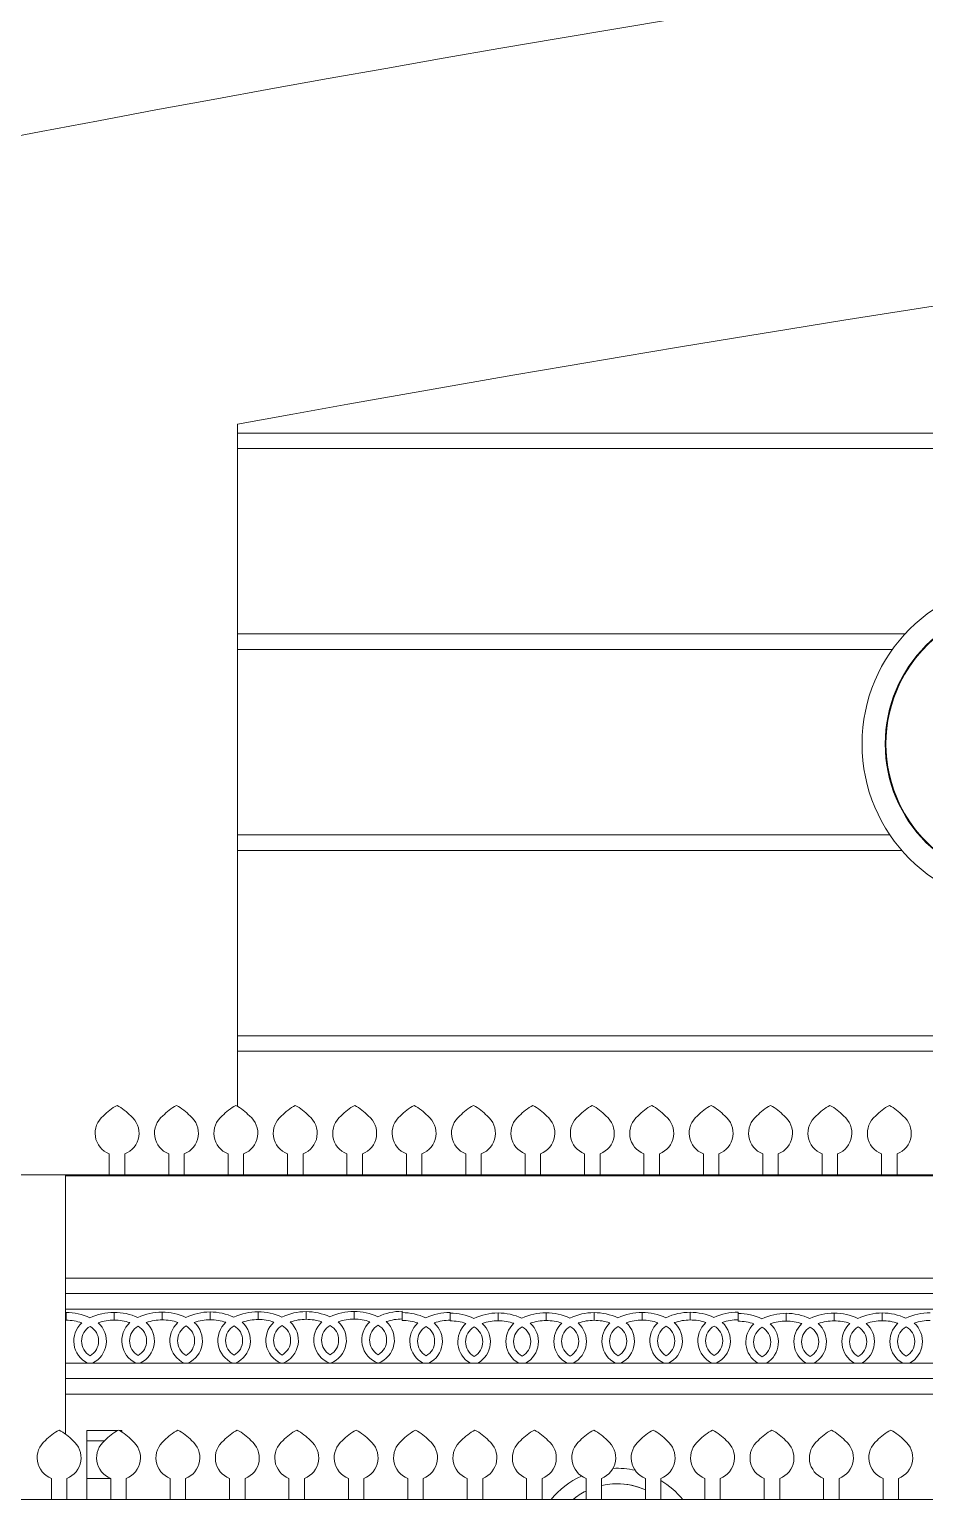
# Model space of a CAD drawing. Header units: inches. Extents: x -6210 to 141093, y -2740 to 21225.
# Drawn here: x 93555.3 to 93671.2, y 3374.3 to 3564.6 of the extents above; entities that cross this region are included whole.
import ezdxf

# ---------------------------------------------------------------- set-up
doc = ezdxf.new("R2010")
doc.units = ezdxf.units.IN
doc.header["$LTSCALE"] = 100
doc.header["$MEASUREMENT"] = 0
doc.layers.add('car area', color=53, linetype='Continuous')

msp = doc.modelspace()

# ---------------------------------------------------------------- linework, layer by layer
at = {"layer": 'car area', "linetype": 'Continuous', "lineweight": 0, "extrusion": (0, 1, 0)}
for p, q in [((93582.28068, 3513.46498), (93582.28068, 3425.20268)), ((93754.13917, 3512.33662), (93582.28068, 3512.33662)), ((93754.13917, 3510.33662), (93582.28068, 3510.33662)), ((93668.63708, 3486.33662), (93582.28068, 3486.33662)), ((93667.00906, 3484.33662), (93582.28068, 3484.33662)), ((93667.98603, 3479.97169), (93667.98603, 3480.16826)), ((93667.98603, 3464.0405), (93667.98603, 3464.23655)), ((93666.68559, 3460.33662), (93582.28068, 3460.33662)), ((93668.22155, 3458.33662), (93582.28068, 3458.33662)), ((93701.78582, 3434.33662), (93582.28068, 3434.33662)), ((93701.76835, 3432.33662), (93582.28068, 3432.33662)), ((93565.67353, 3416.33674), (93565.67353, 3419.08235)), ((93567.67353, 3419.08235), (93567.67353, 3416.33674)), ((93573.36103, 3416.33686), (93573.36103, 3419.08247)), ((93575.36103, 3419.08247), (93575.36103, 3416.33686)), ((93581.04853, 3416.33675), (93581.04853, 3419.08236)), ((93583.04853, 3419.08236), (93583.04853, 3416.33675)), ((93588.73603, 3416.33676), (93588.73603, 3419.08237)), ((93590.73603, 3419.08237), (93590.73603, 3416.33676)), ((93596.42353, 3416.33676), (93596.42353, 3419.08237)), ((93598.42353, 3419.08237), (93598.42353, 3416.33676)), ((93604.11103, 3416.33688), (93604.11103, 3419.08249)), ((93606.11103, 3419.08249), (93606.11103, 3416.33689)), ((93611.79853, 3416.33701), (93611.79853, 3419.08262)), ((93613.79853, 3419.08262), (93613.79853, 3416.33701)), ((93619.48603, 3416.33713), (93619.48603, 3419.08274)), ((93621.48603, 3419.08274), (93621.48603, 3416.33713)), ((93627.17353, 3416.33725), (93627.17353, 3419.08286)), ((93629.17353, 3419.08286), (93629.17353, 3416.33725)), ((93634.86103, 3416.33737), (93634.86103, 3419.08298)), ((93636.86103, 3419.08298), (93636.86103, 3416.33737)), ((93642.54853, 3416.3368), (93642.54853, 3419.08241)), ((93644.54853, 3419.08241), (93644.54853, 3416.3368)), ((93650.23603, 3416.33692), (93650.23603, 3419.08253)), ((93652.23603, 3419.08253), (93652.23603, 3416.33692)), ((93657.92353, 3416.33704), (93657.92353, 3419.08265)), ((93659.92353, 3419.08265), (93659.92353, 3416.33704)), ((93665.61103, 3416.33681), (93665.61103, 3419.08242)), ((93667.61103, 3419.08242), (93667.61103, 3416.33681)), ((93559.98603, 3416.33662), (93541.98603, 3416.33662)), ((93559.98603, 3382.82663), (93559.98603, 3416.33662)), ((94047.59647, 3416.33662), (93559.98603, 3416.33662)), ((93764.18042, 3416.22445), (93559.98603, 3416.22445)), ((93567.67353, 3416.33674), (93565.67353, 3416.33674)), ((93575.36103, 3416.33686), (93573.36103, 3416.33686)), ((93583.04853, 3416.33675), (93581.04853, 3416.33675)), ((93582.28068, 3416.33675), (93582.28068, 3416.33662)), ((93590.73603, 3416.33676), (93588.73603, 3416.33676)), ((93598.42353, 3416.33676), (93596.42353, 3416.33676)), ((93606.11103, 3416.33689), (93604.11103, 3416.33688)), ((93613.79853, 3416.33701), (93611.79853, 3416.33701)), ((93621.48603, 3416.33713), (93619.48603, 3416.33713)), ((93629.17353, 3416.33725), (93627.17353, 3416.33725)), ((93636.86103, 3416.33737), (93634.86103, 3416.33737)), ((93644.54853, 3416.3368), (93642.54853, 3416.3368)), ((93652.23603, 3416.33692), (93650.23603, 3416.33692)), ((93659.92353, 3416.33704), (93657.92353, 3416.33704)), ((93667.61103, 3416.33681), (93665.61103, 3416.33681)), ((93559.98603, 3402.99292), (93764.18042, 3402.99292)), ((93559.98603, 3400.99292), (93870.53764, 3400.99292)), ((93870.51779, 3398.99292), (93559.98603, 3398.99292)), ((93560.07672, 3397.5451), (93560.07672, 3398.54236)), ((93566.28882, 3398.56561), (93566.28882, 3397.56835)), ((93566.28882, 3397.56835), (93566.28882, 3398.56561)), ((93572.50092, 3398.58887), (93572.50092, 3397.59161)), ((93572.50092, 3397.59161), (93572.50092, 3398.58887)), ((93578.71302, 3398.61213), (93578.71302, 3397.61487)), ((93578.71302, 3397.61487), (93578.71302, 3398.61213)), ((93584.92512, 3398.63538), (93584.92512, 3397.63812)), ((93584.92512, 3397.63812), (93584.92512, 3398.63538)), ((93591.13722, 3398.65864), (93591.13722, 3397.66138)), ((93591.13722, 3397.66138), (93591.13722, 3398.65864)), ((93597.34932, 3398.6819), (93597.34932, 3397.68464)), ((93597.34932, 3397.68464), (93597.34932, 3398.6819)), ((93603.56142, 3398.70515), (93603.56142, 3397.70789)), ((93603.56142, 3397.52577), (93603.56142, 3398.52303)), ((93609.77353, 3398.54629), (93609.77353, 3397.54903)), ((93609.77353, 3397.46209), (93609.77353, 3398.45936)), ((93615.98563, 3398.48261), (93615.98563, 3397.48535)), ((93615.98563, 3397.48535), (93615.98563, 3398.48261)), ((93622.19773, 3398.50587), (93622.19773, 3397.50861)), ((93622.19773, 3397.50861), (93622.19773, 3398.50587)), ((93628.40983, 3398.52913), (93628.40983, 3397.53186)), ((93628.40983, 3397.53186), (93628.40983, 3398.52913)), ((93634.62193, 3398.55238), (93634.62193, 3397.55512)), ((93634.62193, 3397.55512), (93634.62193, 3398.55238)), ((93640.83403, 3398.57564), (93640.83403, 3397.57838)), ((93640.83403, 3397.57838), (93640.83403, 3398.57564)), ((93647.04613, 3398.59889), (93647.04613, 3397.60163)), ((93647.04648, 3397.41674), (93647.04648, 3398.41401)), ((93653.25858, 3398.43726), (93653.25858, 3397.44)), ((93653.25858, 3397.44), (93653.25858, 3398.43726)), ((93659.47068, 3398.46052), (93659.47068, 3397.46326)), ((93659.47068, 3397.46326), (93659.47068, 3398.46052)), ((93665.68278, 3398.48378), (93665.68278, 3397.48651)), ((93665.68278, 3397.48651), (93665.68278, 3398.48378)), ((93559.98603, 3391.99292), (93870.44832, 3391.99292)), ((93870.42847, 3389.99292), (93559.98603, 3389.99292)), ((93681.81606, 3387.99292), (93559.98603, 3387.99292)), ((93562.77676, 3383.29454), (93562.77676, 3383.29445)), ((93566.79466, 3383.29454), (93562.77676, 3383.29454)), ((93562.77676, 3383.29445), (93562.77676, 3381.94133)), ((93566.79451, 3383.29445), (93562.77676, 3383.29445)), ((93567.27676, 3383.29454), (93566.92739, 3383.29454)), ((93567.27676, 3383.29445), (93566.92754, 3383.29445)), ((93567.27676, 3383.29445), (93567.27676, 3383.29454)), ((93567.27676, 3383.09343), (93567.27676, 3383.29445)), ((93565.05512, 3381.94133), (93562.77676, 3381.94133)), ((93562.77676, 3381.94133), (93562.77676, 3377.04745)), ((93558.17353, 3374.33674), (93558.17353, 3377.08235)), ((93560.17353, 3377.08235), (93560.17353, 3374.33674)), ((93562.77676, 3377.04745), (93562.77676, 3374.33662)), ((93565.86103, 3377.04745), (93562.77676, 3377.04745)), ((93565.86103, 3374.33686), (93565.86103, 3377.08247)), ((93567.86103, 3377.08247), (93567.86103, 3374.33687)), ((93573.54853, 3374.33675), (93573.54853, 3377.08236)), ((93575.54853, 3377.08236), (93575.54853, 3374.33675)), ((93581.23603, 3374.33676), (93581.23603, 3377.08237)), ((93583.23603, 3377.08237), (93583.23603, 3374.33676)), ((93588.92353, 3374.33676), (93588.92353, 3377.08237)), ((93590.92353, 3377.08237), (93590.92353, 3374.33677)), ((93596.61103, 3374.33689), (93596.61103, 3377.0825)), ((93598.61103, 3377.0825), (93598.61103, 3374.33689)), ((93604.29853, 3374.33701), (93604.29853, 3377.08262)), ((93606.29853, 3377.08262), (93606.29853, 3374.33701)), ((93611.98603, 3374.33713), (93611.98603, 3377.08274)), ((93613.98603, 3377.08274), (93613.98603, 3374.33713)), ((93619.67353, 3374.33725), (93619.67353, 3377.08286)), ((93621.67353, 3377.08286), (93621.67353, 3374.33725)), ((93627.36103, 3374.33737), (93627.36103, 3377.08298)), ((93629.36103, 3377.08298), (93629.36103, 3374.33738)), ((93635.04853, 3374.3368), (93635.04853, 3377.08241)), ((93637.04853, 3377.08241), (93637.04853, 3374.3368)), ((93642.73603, 3374.33692), (93642.73603, 3377.08253)), ((93644.73603, 3377.08253), (93644.73603, 3374.33692)), ((93650.42353, 3374.33704), (93650.42353, 3377.08265)), ((93652.42353, 3377.08265), (93652.42353, 3374.33704)), ((93658.11103, 3374.33681), (93658.11103, 3377.08242)), ((93660.11103, 3377.08242), (93660.11103, 3374.33682)), ((93665.79853, 3374.33694), (93665.79853, 3377.08255)), ((93667.79853, 3377.08255), (93667.79853, 3374.33694)), ((93546.48603, 3374.33662), (94040.04758, 3374.33662)), ((93560.17353, 3374.33674), (93558.17353, 3374.33674)), ((93559.98603, 3374.33662), (93559.98603, 3374.33674)), ((93567.86103, 3374.33687), (93565.86103, 3374.33686)), ((93567.27676, 3374.33662), (93567.27676, 3374.33686)), ((93575.54853, 3374.33675), (93573.54853, 3374.33675)), ((93583.23603, 3374.33676), (93581.23603, 3374.33676)), ((93590.92353, 3374.33677), (93588.92353, 3374.33676)), ((93598.61103, 3374.33689), (93596.61103, 3374.33689)), ((93606.29853, 3374.33701), (93604.29853, 3374.33701)), ((93613.98603, 3374.33713), (93611.98603, 3374.33713)), ((93621.67353, 3374.33725), (93619.67353, 3374.33725)), ((93629.36103, 3374.33738), (93627.36103, 3374.33737)), ((93637.04853, 3374.3368), (93635.04853, 3374.3368)), ((93644.73603, 3374.33692), (93642.73603, 3374.33692)), ((93652.42353, 3374.33704), (93650.42353, 3374.33704)), ((93660.11103, 3374.33682), (93658.11103, 3374.33681)), ((93667.79853, 3374.33694), (93665.79853, 3374.33694))]:
    msp.add_line(p, q, dxfattribs=at)
at = {"layer": 'car area', "linetype": 'Continuous', "lineweight": 0}
for radius in [21, 18]:
    msp.add_circle((93684.07869, 3472.10438), radius, dxfattribs=at)
for centre, radius, start, end in [((94196.10471, 188.50168), 3423.06633, 84.84427915, 101.01648637), ((94194.928, 182.26676), 3387.06633, 84.7698104, 100.42093149), ((93684.17557, 3472.10412), 18, 90, 154.0818235), ((93684.17557, 3472.10412), 18, 154.0818235, 205.9181765), ((93684.17557, 3472.10412), 18, 205.9181765, 269.6916133), ((93569.59487, 3419.69996), 6.34226, 117.4268136, 137.6041199), ((93563.75218, 3419.69996), 6.34226, 42.3958801, 62.5731864), ((93577.28237, 3419.70009), 6.34226, 117.4268136, 137.6041199), ((93571.43968, 3419.70009), 6.34226, 42.3958801, 62.5731864), ((93584.96987, 3419.69998), 6.34226, 117.4268136, 137.6041199), ((93579.12718, 3419.69998), 6.34226, 42.3958801, 62.5731864), ((93592.65737, 3419.69998), 6.34226, 117.4268136, 137.6041199), ((93586.81468, 3419.69998), 6.34226, 42.3958801, 62.5731864), ((93600.34487, 3419.69999), 6.34226, 117.4268136, 137.6041199), ((93594.50218, 3419.69999), 6.34226, 42.3958801, 62.5731864), ((93608.03237, 3419.70011), 6.34226, 117.4268136, 137.6041199), ((93602.18968, 3419.70011), 6.34226, 42.3958801, 62.5731864), ((93615.71987, 3419.70023), 6.34226, 117.4268136, 137.6041199), ((93609.87718, 3419.70023), 6.34226, 42.3958801, 62.5731864), ((93623.40737, 3419.70035), 6.34226, 117.4268136, 137.6041199), ((93617.56468, 3419.70035), 6.34226, 42.3958801, 62.5731864), ((93631.09487, 3419.70047), 6.34226, 117.4268136, 137.6041199), ((93625.25218, 3419.70047), 6.34226, 42.3958801, 62.5731864), ((93638.78237, 3419.7006), 6.34226, 117.4268136, 137.6041199), ((93632.93968, 3419.7006), 6.34226, 42.3958801, 62.5731864), ((93646.46987, 3419.70002), 6.34226, 117.4268136, 137.6041199), ((93640.62718, 3419.70002), 6.34226, 42.3958801, 62.5731864), ((93654.15737, 3419.70014), 6.34226, 117.4268136, 137.6041199), ((93648.31468, 3419.70014), 6.34226, 42.3958801, 62.5731864), ((93661.84487, 3419.70026), 6.34226, 117.4268136, 137.6041199), ((93656.00218, 3419.70026), 6.34226, 42.3958801, 62.5731864), ((93669.53237, 3419.70004), 6.34226, 117.4268136, 137.6041199), ((93663.68968, 3419.70004), 6.34226, 42.3958801, 62.5731864), ((93566.67353, 3421.74448), 2.84375, 128.2985857, 249.4118283), ((93566.67353, 3421.74448), 2.84375, 290.588166, 51.7014143), ((93574.36103, 3421.7446), 2.84375, 128.2985857, 249.4118283), ((93574.36103, 3421.7446), 2.84375, 290.588166, 51.7014143), ((93582.04853, 3421.74449), 2.84375, 128.2985857, 249.4118283), ((93582.04853, 3421.74449), 2.84375, 290.588166, 51.7014143), ((93589.73603, 3421.74449), 2.84375, 128.2985857, 249.4118283), ((93589.73603, 3421.74449), 2.84375, 290.588166, 51.7014143), ((93597.42353, 3421.7445), 2.84375, 128.2985857, 249.4118283), ((93597.42353, 3421.7445), 2.84375, 290.588166, 51.7014143), ((93605.11103, 3421.74462), 2.84375, 128.2985857, 249.4118283), ((93605.11103, 3421.74462), 2.84375, 290.588166, 51.7014143), ((93612.79853, 3421.74474), 2.84375, 128.2985857, 249.4118283), ((93612.79853, 3421.74474), 2.84375, 290.588166, 51.7014143), ((93620.48603, 3421.74486), 2.84375, 128.2985857, 249.4118283), ((93620.48603, 3421.74486), 2.84375, 290.588166, 51.7014143), ((93628.17353, 3421.74499), 2.84375, 128.2985857, 249.4118283), ((93628.17353, 3421.74499), 2.84375, 290.588166, 51.7014143), ((93635.86103, 3421.74511), 2.84375, 128.2985857, 249.4118283), ((93635.86103, 3421.74511), 2.84375, 290.588166, 51.7014143), ((93643.54853, 3421.74453), 2.84375, 128.2985857, 249.4118283), ((93643.54853, 3421.74453), 2.84375, 290.588166, 51.7014143), ((93651.23603, 3421.74465), 2.84375, 128.2985857, 249.4118283), ((93651.23603, 3421.74465), 2.84375, 290.588166, 51.7014143), ((93658.92353, 3421.74478), 2.84375, 128.2985857, 249.4118283), ((93658.92353, 3421.74478), 2.84375, 290.588166, 51.7014143), ((93666.61103, 3421.74455), 2.84375, 128.2985857, 249.4118283), ((93666.61103, 3421.74455), 2.84375, 290.588166, 51.7014143), ((93560.07672, 3391.2202), 7.32216, 65.1143541, 90), ((93560.07883, 3391.2085), 6.3366, 71.2319189, 90.0190987), ((93566.28882, 3391.24346), 7.32216, 90, 115.3146468), ((93566.29093, 3391.23176), 6.3366, 90.0190987, 108.9756396), ((93566.28882, 3391.24346), 7.32216, 65.1143541, 90), ((93566.29093, 3391.23176), 6.3366, 71.2319189, 90.0190987), ((93572.50092, 3391.26671), 7.32216, 90, 115.3146468), ((93572.50303, 3391.25501), 6.3366, 90.0190987, 108.9756396), ((93572.50092, 3391.26671), 7.32216, 65.1143541, 90), ((93572.50303, 3391.25501), 6.3366, 71.2319189, 90.0190987), ((93578.71302, 3391.28997), 7.32216, 90, 115.3146468), ((93578.71513, 3391.27827), 6.3366, 90.0190987, 108.9756396), ((93578.71302, 3391.28997), 7.32216, 65.1143541, 90), ((93578.71513, 3391.27827), 6.3366, 71.2319189, 90.0190987), ((93584.92512, 3391.31323), 7.32216, 90, 115.3146468), ((93584.92724, 3391.30153), 6.3366, 90.0190987, 108.9756396), ((93584.92512, 3391.31323), 7.32216, 65.1143541, 90), ((93584.92724, 3391.30153), 6.3366, 71.2319189, 90.0190987), ((93591.13722, 3391.33648), 7.32216, 90, 115.3146468), ((93591.13934, 3391.32478), 6.3366, 90.0190987, 108.9756396), ((93591.13722, 3391.33648), 7.32216, 65.1143541, 90), ((93591.13934, 3391.32478), 6.3366, 71.2319189, 90.0190987), ((93597.34932, 3391.35974), 7.32216, 90, 115.3146468), ((93597.35144, 3391.34804), 6.3366, 90.0190987, 108.9756396), ((93597.34932, 3391.35974), 7.32216, 65.1143541, 90), ((93597.35144, 3391.34804), 6.3366, 71.2319189, 90.0190987), ((93603.56142, 3391.383), 7.32216, 90, 115.3146468), ((93599.3717, 3394.99046), 3.18973, 289.9904753, 48.0713122), ((93603.56354, 3391.3713), 6.3366, 90.0190987, 108.9756396), ((93603.56142, 3391.20088), 7.32216, 65.1143541, 90), ((93603.56354, 3391.18918), 6.3366, 71.2319189, 90.0190987), ((93609.77353, 3391.22413), 7.32216, 90, 115.3146468), ((93609.77564, 3391.21243), 6.3366, 90.0190987, 108.9756396), ((93609.77353, 3391.1372), 7.32216, 65.1143541, 90), ((93609.77564, 3391.1255), 6.3366, 71.2319189, 90.0190987), ((93615.98563, 3391.16045), 7.32216, 90, 115.3146468), ((93615.98774, 3391.14875), 6.3366, 90.0190987, 108.9756396), ((93615.98563, 3391.16045), 7.32216, 65.1143541, 90), ((93615.98774, 3391.14875), 6.3366, 71.2319189, 90.0190987), ((93622.19773, 3391.18371), 7.32216, 90, 115.3146468), ((93622.19984, 3391.17201), 6.3366, 90.0190987, 108.9756396), ((93622.19773, 3391.18371), 7.32216, 65.1143541, 90), ((93622.19984, 3391.17201), 6.3366, 71.2319189, 90.0190987), ((93628.40983, 3391.20697), 7.32216, 90, 115.3146468), ((93628.41194, 3391.19527), 6.3366, 90.0190987, 108.9756396), ((93628.40983, 3391.20697), 7.32216, 65.1143541, 90), ((93628.41194, 3391.19527), 6.3366, 71.2319189, 90.0190987), ((93634.62193, 3391.23022), 7.32216, 90, 115.3146468), ((93634.62404, 3391.21852), 6.3366, 90.0190987, 108.9756396), ((93634.62193, 3391.23022), 7.32216, 65.1143541, 90), ((93634.62404, 3391.21852), 6.3366, 71.2319189, 90.0190987), ((93640.83403, 3391.25348), 7.32216, 90, 115.3146468), ((93640.83614, 3391.24178), 6.3366, 90.0190987, 108.9756396), ((93640.83403, 3391.25348), 7.32216, 65.1143541, 90), ((93640.83614, 3391.24178), 6.3366, 71.2319189, 90.0190987), ((93647.04613, 3391.27674), 7.32216, 90, 115.3146468), ((93647.04824, 3391.26504), 6.3366, 90.0190987, 108.9756396), ((93647.04648, 3391.09185), 7.32216, 65.1143541, 90), ((93647.0486, 3391.08015), 6.3366, 71.2319189, 90.0190987), ((93653.25858, 3391.1151), 7.32216, 90, 115.3146468), ((93653.2607, 3391.1034), 6.3366, 90.0190987, 108.9756396), ((93653.25858, 3391.1151), 7.32216, 65.1143541, 90), ((93653.2607, 3391.1034), 6.3366, 71.2319189, 90.0190987), ((93659.47068, 3391.13836), 7.32216, 90, 115.3146468), ((93659.4728, 3391.12666), 6.3366, 90.0190987, 108.9756396), ((93659.47068, 3391.13836), 7.32216, 65.1143541, 90), ((93659.4728, 3391.12666), 6.3366, 71.2319189, 90.0190987), ((93665.68278, 3391.16162), 7.32216, 90, 115.3146468), ((93665.6849, 3391.14992), 6.3366, 90.0190987, 108.9756396), ((93665.68278, 3391.16162), 7.32216, 65.1143541, 90), ((93665.6849, 3391.14992), 6.3366, 71.2319189, 90.0190987), ((93671.89489, 3391.18487), 7.32216, 90, 115.3146468), ((93671.897, 3391.17317), 6.3366, 90.0190987, 108.9756396), ((93564.26645, 3394.85092), 3.18973, 132.3525343, 243.6375417), ((93564.26645, 3394.85092), 2.18973, 119.6625692, 240.3374308), ((93562.0991, 3394.85092), 2.18973, 299.6625692, 60.3374308), ((93562.0991, 3394.85092), 3.18973, 296.3624583, 48.0713122), ((93570.47855, 3394.87418), 3.18973, 132.3525343, 244.5944845), ((93570.47855, 3394.87418), 2.18973, 119.6625692, 240.3374308), ((93568.3112, 3394.87418), 2.18973, 299.6625692, 60.3374308), ((93568.3112, 3394.87418), 3.18973, 295.4055155, 48.0713122), ((93576.69065, 3394.89743), 3.18973, 132.3525343, 245.5863324), ((93576.69065, 3394.89743), 2.18973, 119.6625692, 240.3374308), ((93574.5233, 3394.89743), 2.18973, 299.6625692, 60.3374308), ((93574.5233, 3394.89743), 3.18973, 294.4136676, 48.0713122), ((93582.90275, 3394.92069), 3.18973, 132.3525343, 246.6175433), ((93582.90275, 3394.92069), 2.18973, 119.6625692, 240.3374308), ((93580.7354, 3394.92069), 2.18973, 299.6625692, 60.3374308), ((93580.7354, 3394.92069), 3.18973, 293.3824567, 48.0713122), ((93589.11485, 3394.94395), 3.18973, 132.3525343, 247.6935926), ((93589.11485, 3394.94395), 2.18973, 119.6625692, 240.3374308), ((93586.9475, 3394.94395), 2.18973, 299.6625692, 60.3374308), ((93586.9475, 3394.94395), 3.18973, 292.3064074, 48.0713122), ((93595.32695, 3394.9672), 3.18973, 132.3525343, 248.8213315), ((93595.32695, 3394.9672), 2.18973, 119.6625692, 240.3374308), ((93593.1596, 3394.9672), 2.18973, 299.6625692, 60.3374308), ((93593.1596, 3394.9672), 3.18973, 291.1786685, 48.0713122), ((93601.53905, 3394.99046), 3.18973, 132.3525343, 250.0095247), ((93601.53905, 3394.99046), 2.18973, 119.6625692, 240.3374308), ((93599.3717, 3394.99046), 2.18973, 299.6625692, 60.3374308), ((93607.75115, 3394.8316), 3.18973, 132.3525343, 242.8662896), ((93607.75115, 3394.8316), 2.18973, 119.6625692, 240.3374308), ((93605.5838, 3394.8316), 2.18973, 299.6625692, 60.3374308), ((93605.5838, 3394.8316), 3.18973, 297.1337104, 48.0713122), ((93613.96325, 3394.76792), 3.18973, 132.3525343, 240.456424), ((93613.96325, 3394.76792), 2.18973, 119.6625692, 240.3374308), ((93611.7959, 3394.76792), 2.18973, 299.6625692, 60.3374308), ((93611.7959, 3394.76792), 3.18973, 299.543576, 48.0713122), ((93620.17535, 3394.79117), 3.18973, 132.3525343, 241.3150205), ((93620.17535, 3394.79117), 2.18973, 119.6625692, 240.3374308), ((93618.008, 3394.79117), 2.18973, 299.6625692, 60.3374308), ((93618.008, 3394.79117), 3.18973, 298.6849795, 48.0713122), ((93626.38745, 3394.81443), 3.18973, 132.3525343, 242.1978067), ((93626.38745, 3394.81443), 2.18973, 119.6625692, 240.3374308), ((93624.2201, 3394.81443), 2.18973, 299.6625692, 60.3374308), ((93624.2201, 3394.81443), 3.18973, 297.8021933, 48.0713122), ((93632.59955, 3394.83769), 3.18973, 132.3525343, 243.1071794), ((93632.59955, 3394.83769), 2.18973, 119.6625692, 240.3374308), ((93630.4322, 3394.83769), 2.18973, 299.6625692, 60.3374308), ((93630.4322, 3394.83769), 3.18973, 296.8928206, 48.0713122), ((93638.81165, 3394.86094), 3.18973, 132.3525343, 244.0459482), ((93638.81165, 3394.86094), 2.18973, 119.6625692, 240.3374308), ((93636.6443, 3394.86094), 2.18973, 299.6625692, 60.3374308), ((93636.6443, 3394.86094), 3.18973, 295.9540518, 48.0713122), ((93645.02375, 3394.8842), 3.18973, 132.3525343, 245.0174424), ((93645.02375, 3394.8842), 2.18973, 119.6625692, 240.3374308), ((93642.8564, 3394.8842), 2.18973, 299.6625692, 60.3374308), ((93642.8564, 3394.8842), 3.18973, 294.9825576, 48.0713122), ((93651.23621, 3394.72257), 3.18973, 132.3525343, 238.8441806), ((93651.23621, 3394.72257), 2.18973, 119.6625692, 240.3374308), ((93649.06886, 3394.72257), 2.18973, 299.6625692, 60.3374308), ((93649.06886, 3394.72257), 3.18973, 301.1558194, 48.0713122), ((93657.44831, 3394.74582), 3.18973, 132.3525343, 239.661297), ((93657.44831, 3394.74582), 2.18973, 119.6625692, 240.3374308), ((93655.28096, 3394.74582), 2.18973, 299.6625692, 60.3374308), ((93655.28096, 3394.74582), 3.18973, 300.338703, 48.0713122), ((93663.66041, 3394.76908), 3.18973, 132.3525343, 240.4988302), ((93663.66041, 3394.76908), 2.18973, 119.6625692, 240.3374308), ((93661.49306, 3394.76908), 2.18973, 299.6625692, 60.3374308), ((93661.49306, 3394.76908), 3.18973, 299.5011698, 48.0713122), ((93669.87251, 3394.79234), 3.18973, 132.3525343, 241.3585851), ((93669.87251, 3394.79234), 2.18973, 119.6625692, 240.3374308), ((93667.70516, 3394.79234), 2.18973, 299.6625692, 60.3374308), ((93667.70516, 3394.79234), 3.18973, 298.6414149, 48.0713122), ((93562.09487, 3377.69997), 6.34226, 117.4268136, 137.6041199), ((93556.25218, 3377.69997), 6.34226, 42.3958801, 62.5731864), ((93569.78237, 3377.70009), 6.34226, 117.4268136, 137.6041199), ((93563.93968, 3377.70009), 6.34226, 42.3958801, 62.5731864), ((93577.46987, 3377.69998), 6.34226, 117.4268136, 137.6041199), ((93571.62718, 3377.69998), 6.34226, 42.3958801, 62.5731864), ((93585.15737, 3377.69998), 6.34226, 117.4268136, 137.6041199), ((93579.31468, 3377.69998), 6.34226, 42.3958801, 62.5731864), ((93592.84487, 3377.69999), 6.34226, 117.4268136, 137.6041199), ((93587.00218, 3377.69999), 6.34226, 42.3958801, 62.5731864), ((93600.53237, 3377.70011), 6.34226, 117.4268136, 137.6041199), ((93594.68968, 3377.70011), 6.34226, 42.3958801, 62.5731864), ((93608.21987, 3377.70023), 6.34226, 117.4268136, 137.6041199), ((93602.37718, 3377.70023), 6.34226, 42.3958801, 62.5731864), ((93615.90737, 3377.70035), 6.34226, 117.4268136, 137.6041199), ((93610.06468, 3377.70035), 6.34226, 42.3958801, 62.5731864), ((93623.59487, 3377.70048), 6.34226, 117.4268136, 137.6041199), ((93617.75218, 3377.70048), 6.34226, 42.3958801, 62.5731864), ((93631.28237, 3377.7006), 6.34226, 117.4268136, 137.6041199), ((93625.43968, 3377.7006), 6.34226, 42.3958801, 62.5731864), ((93638.96987, 3377.70002), 6.34226, 117.4268136, 137.6041199), ((93633.12718, 3377.70002), 6.34226, 42.3958801, 62.5731864), ((93646.65737, 3377.70014), 6.34226, 117.4268136, 137.6041199), ((93640.81468, 3377.70014), 6.34226, 42.3958801, 62.5731864), ((93654.34487, 3377.70027), 6.34226, 117.4268136, 137.6041199), ((93648.50218, 3377.70027), 6.34226, 42.3958801, 62.5731864), ((93662.03237, 3377.70004), 6.34226, 117.4268136, 137.6041199), ((93656.18968, 3377.70004), 6.34226, 42.3958801, 62.5731864), ((93669.71987, 3377.70016), 6.34226, 117.4268136, 137.6041199), ((93663.87718, 3377.70016), 6.34226, 42.3958801, 62.5731864), ((93559.17353, 3379.74448), 2.84375, 128.2985857, 249.4118283), ((93559.17353, 3379.74448), 2.84375, 290.588166, 51.7014143), ((93566.86103, 3379.7446), 2.84375, 128.2985857, 249.4118283), ((93566.86103, 3379.7446), 2.84375, 290.588166, 51.7014143), ((93574.54853, 3379.74449), 2.84375, 128.2985857, 249.4118283), ((93574.54853, 3379.74449), 2.84375, 290.588166, 51.7014143), ((93582.23603, 3379.74449), 2.84375, 128.2985857, 249.4118283), ((93582.23603, 3379.74449), 2.84375, 290.588166, 51.7014143), ((93589.92353, 3379.7445), 2.84375, 128.2985857, 249.4118283), ((93589.92353, 3379.7445), 2.84375, 290.588166, 51.7014143), ((93597.61103, 3379.74462), 2.84375, 128.2985857, 249.4118283), ((93597.61103, 3379.74462), 2.84375, 290.588166, 51.7014143), ((93605.29853, 3379.74474), 2.84375, 128.2985857, 249.4118283), ((93605.29853, 3379.74474), 2.84375, 290.588166, 51.7014143), ((93612.98603, 3379.74487), 2.84375, 128.2985857, 249.4118283), ((93612.98603, 3379.74487), 2.84375, 290.588166, 51.7014143), ((93620.67353, 3379.74499), 2.84375, 128.2985857, 249.4118283), ((93620.67353, 3379.74499), 2.84375, 290.588166, 51.7014143), ((93628.36103, 3379.74511), 2.84375, 128.2985857, 249.4118283), ((93628.36103, 3379.74511), 2.84375, 290.588166, 51.7014143), ((93636.04853, 3379.74453), 2.84375, 128.2985857, 249.4118283), ((93636.04853, 3379.74453), 2.84375, 290.588166, 51.7014143), ((93643.73603, 3379.74466), 2.84375, 128.2985857, 249.4118283), ((93643.73603, 3379.74466), 2.84375, 290.588166, 51.7014143), ((93651.42353, 3379.74478), 2.84375, 128.2985857, 249.4118283), ((93651.42353, 3379.74478), 2.84375, 290.588166, 51.7014143), ((93659.11103, 3379.74455), 2.84375, 128.2985857, 249.4118283), ((93659.11103, 3379.74455), 2.84375, 290.588166, 51.7014143), ((93666.79853, 3379.74467), 2.84375, 128.2985857, 249.4118283), ((93666.79853, 3379.74467), 2.84375, 290.588166, 51.7014143), ((93631.36406, 3367.38375), 11, 77.7044626, 92.6724019), ((93631.36406, 3367.38375), 11, 114.6371059, 140.7962881), ((93631.36406, 3367.38375), 11, 39.2037119, 58.8841986), ((93631.36406, 3367.38375), 9, 116.4093707, 129.4173241), ((93631.36406, 3367.38375), 9, 65.8337934, 102.8594094), ((93631.35881, 3367.38374), 9, 65.797169, 90), ((93631.36406, 3367.38375), 9, 50.5826759, 50.8311932), ((93631.35881, 3367.38374), 9, 50.5826912, 50.7880865)]:
    msp.add_arc(centre, radius, start, end, dxfattribs=at)

doc.saveas('drawing.dxf')
